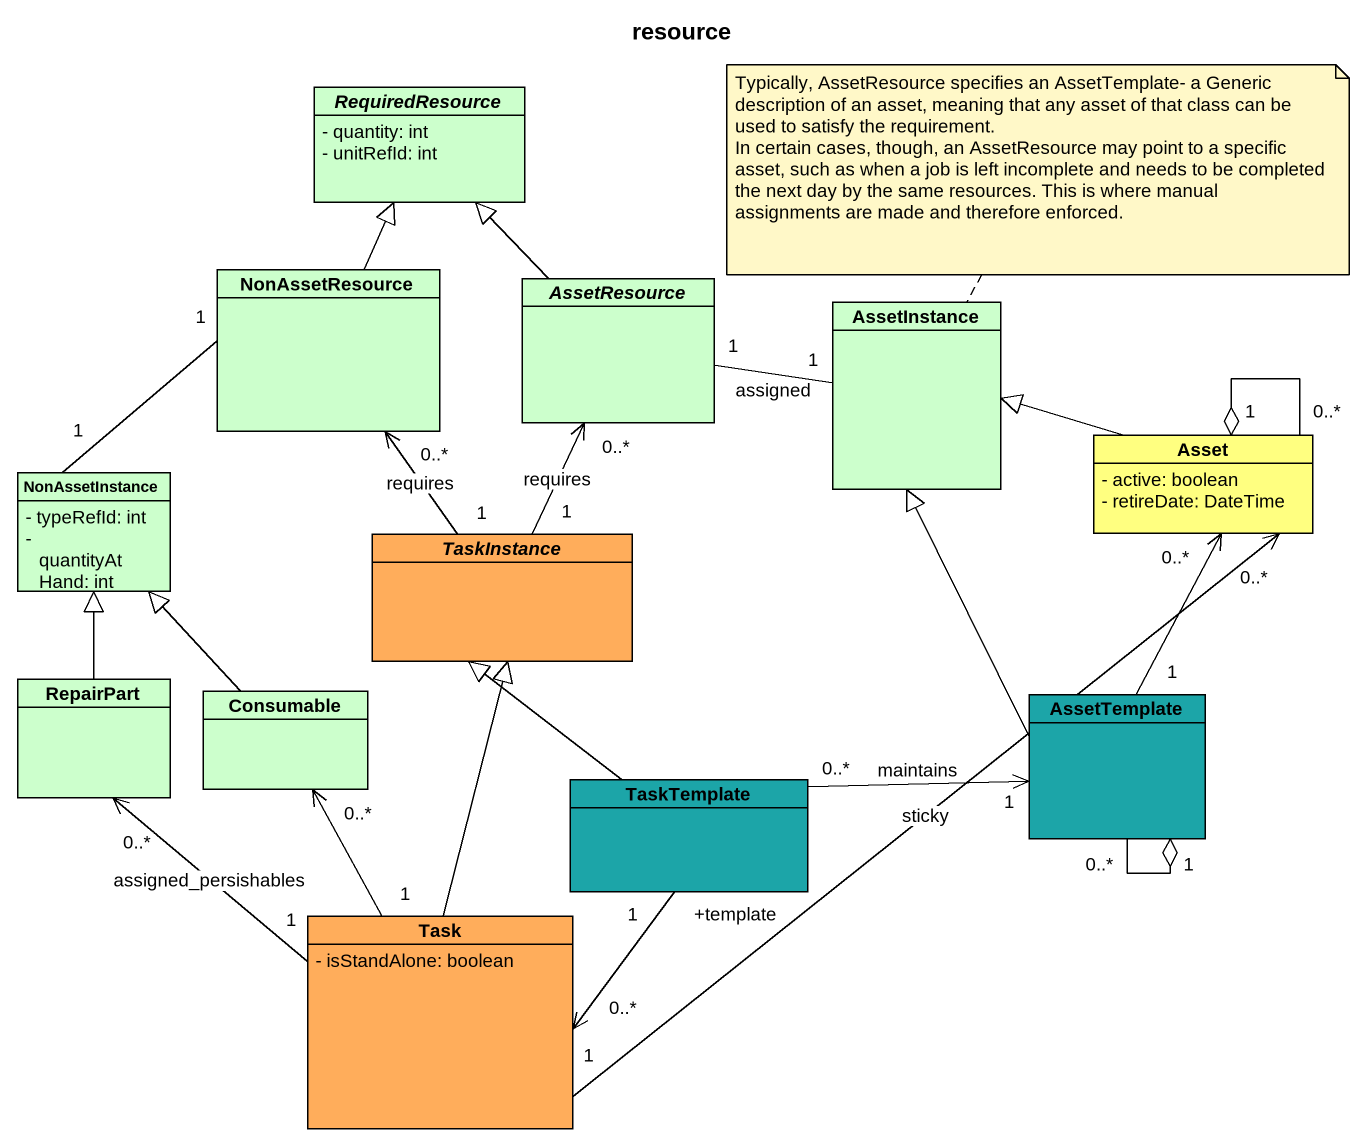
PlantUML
@startuml
title resource
hide circle
hide empty members
skinparam classAttributeIconSize 0
abstract class RequiredResource #CCFFCC {
  - quantity: int
  - unitRefId: int
}
class NonAssetResource #CCFFCC
abstract class AssetResource #CCFFCC
class AssetInstance #CCFFCC
class NonAssetInstance #CCFFCC {
  - typeRefId: int
  - quantityAtHand: int
}
class Asset #FFFF80 {
  - active: boolean
  - retireDate: DateTime
}
abstract class TaskInstance #FFAD5B
class RepairPart #CCFFCC
class Consumable #CCFFCC
class AssetTemplate #1CA5A8
class TaskTemplate #1CA5A8
class Task #FFAD5B {
  - isStandAlone: boolean
}
NonAssetResource -up-|> RequiredResource
AssetResource -up-|> RequiredResource
AssetResource "1" -right- "1" AssetInstance : assigned
NonAssetInstance "1" -up- "1" NonAssetResource
Asset -left-|> AssetInstance
Asset "0..*" --o "1" Asset
TaskInstance "1" -up-> "0..*" NonAssetResource : requires
TaskInstance "1" -up-> "0..*" AssetResource : requires
RepairPart -up-|> NonAssetInstance
RepairPart "0..*" <-- "1" Task : assigned_persishables
Consumable -up-|> NonAssetInstance
AssetTemplate -up-|> AssetInstance
AssetTemplate "1" -up-> "0..*" Asset
AssetTemplate "0..*" --o "1" AssetTemplate
AssetTemplate "1" <-left- "0..*" TaskTemplate : maintains
TaskTemplate -up-|> TaskInstance
TaskTemplate "+template\n1" --> "0..*" Task
Task "1" -up-> "0..*" Asset : sticky
Task -up-|> TaskInstance
Task "1" -up-> "0..*" Consumable
note top of AssetInstance
  Typically, AssetResource specifies an AssetTemplate- a Generic description of an asset, meaning that any asset of that class can be used to satisfy the requirement.
  In certain cases, though, an AssetResource may point to a specific asset, such as when a job is left incomplete and needs to be completed the next day by the same resources. This is where manual assignments are made and therefore enforced.
end note
@enduml
